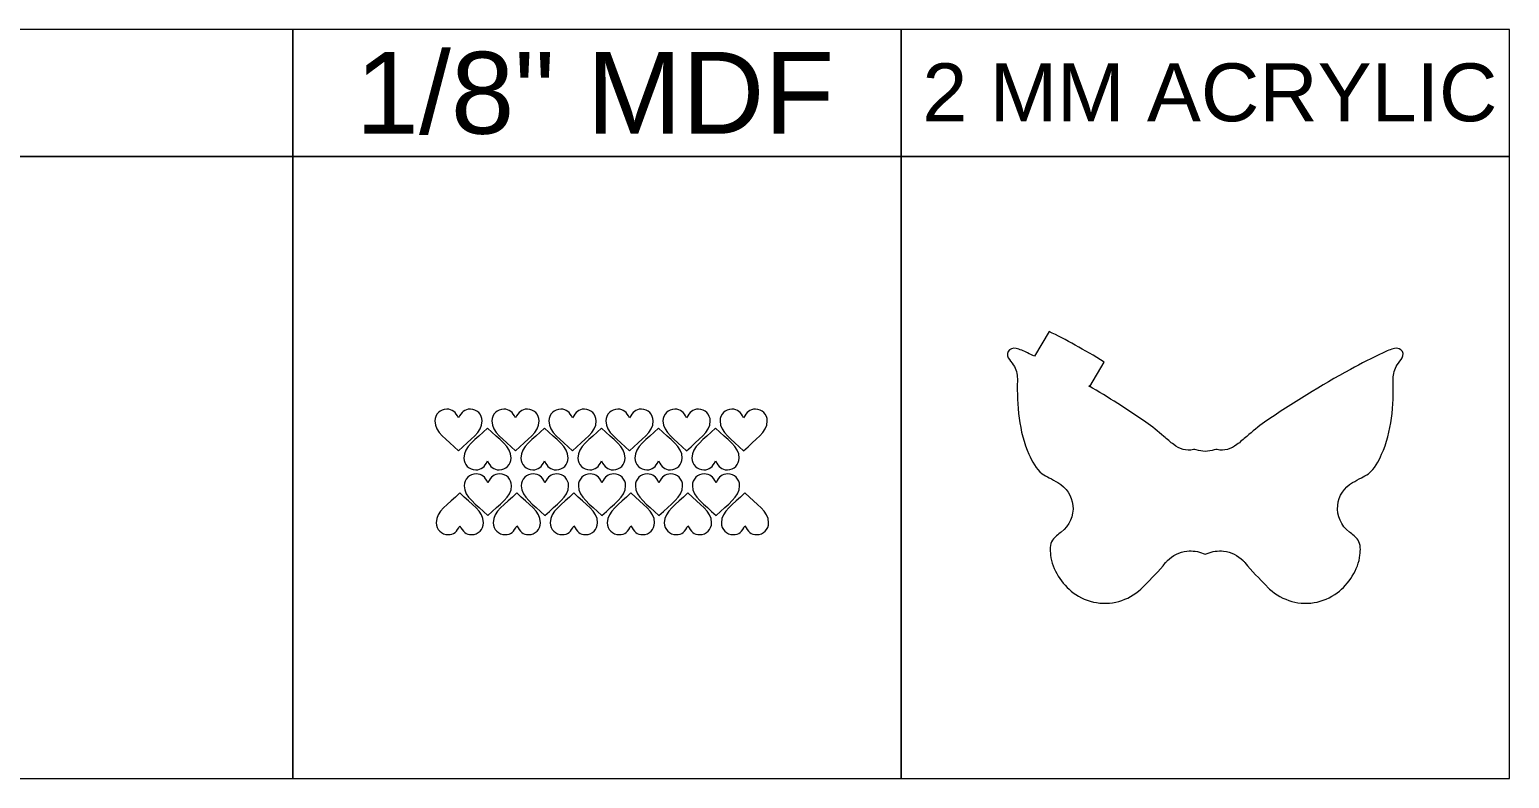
# Model space of a CAD drawing. Header units: millimetres. Extents: x -939 to 939, y -1518 to -1043.
# Drawn here: x 0 to 939, y -1518 to -1043 of the extents above; entities that cross this region are included whole.
import ezdxf

# ---------------------------------------------------------------- set-up
doc = ezdxf.new("R2010")
doc.units = ezdxf.units.MM
doc.header["$MEASUREMENT"] = 0
doc.layers.add('Camada 1', color=7, linetype='Continuous')
doc.styles.add('0', font='arial.ttf', dxfattribs={"height": 1})

msp = doc.modelspace()

# ---------------------------------------------------------------- linework, layer by layer
at = {"layer": 'Camada 1', "color": 142, "lineweight": 20}
for points in [[(-880.2749, -1123.1033), (167.0521, -1123.1033), (167.0521, -1042.6701), (-880.2749, -1042.6701), (-880.2749, -1123.1033)], [(167.0521, -1123.1033), (553.1317, -1123.1033), (553.1317, -1042.6701), (167.0521, -1042.6701), (167.0521, -1123.1033)], [(553.1318, -1123.1033), (939.2116, -1123.1033), (939.2116, -1042.6701), (553.1318, -1042.6701), (553.1318, -1123.1033)], [(-880.2749, -1517.6502), (167.0521, -1517.6502), (167.0521, -1123.1034), (-880.2749, -1123.1034), (-880.2749, -1517.6502)], [(167.0521, -1517.6502), (553.1317, -1517.6502), (553.1317, -1123.1034), (167.0521, -1123.1034), (167.0521, -1517.6502)], [(553.1318, -1517.6502), (939.2116, -1517.6502), (939.2116, -1123.1034), (553.1318, -1123.1034), (553.1318, -1517.6502)]]:
    msp.add_lwpolyline(points, close=True, dxfattribs=at)
at = {"layer": 'Camada 1', "color": 30, "lineweight": 20}
msp.add_open_spline([(707.0991, -1395.7807), (707.0991, -1395.7807), (706.7953, -1396.0946), (706.7953, -1396.0946), (706.7953, -1396.0946), (699.2365, -1404.0703), (688.0129, -1407.8798), (677.1605, -1406.1517), (677.1605, -1406.1517), (671.7935, -1405.2971), (666.7143, -1403.1517), (662.3598, -1399.9001), (662.3598, -1399.9001), (655.1431, -1394.5114), (648.9793, -1385.1066), (647.9671, -1376.0619), (647.9671, -1376.0619), (647.6081, -1372.8535), (647.4123, -1369.3319), (649.2207, -1366.4889), (649.2207, -1366.4889), (650.5379, -1364.4181), (652.8122, -1362.9143), (654.7197, -1361.416), (654.7197, -1361.416), (659.8354, -1357.398), (662.7899, -1351.0486), (662.1311, -1344.5267), (662.1311, -1344.5267), (661.509, -1338.368), (657.9401, -1333.126), (652.6351, -1330.0071), (652.6351, -1330.0071), (650.8137, -1328.9362), (648.964, -1327.974), (647.0922, -1326.999), (647.0922, -1326.999), (645.5636, -1326.2027), (644.0441, -1325.3901), (642.6567, -1324.3603), (642.6567, -1324.3603), (638.6056, -1321.3534), (636.2702, -1316.5724), (634.2353, -1312.0865), (634.2353, -1312.0865), (627.8158, -1297.935), (626.5054, -1280.6117), (626.927, -1265.2377), (626.927, -1265.2377), (627.0104, -1262.1962), (626.4121, -1259.1815), (625.0171, -1256.468), (625.0171, -1256.468), (624.1607, -1254.8024), (622.8752, -1253.492), (621.8096, -1251.9642), (621.8096, -1251.9642), (620.7654, -1250.4671), (620.0785, -1248.6496), (621.0316, -1246.9007), (621.0316, -1246.9007), (622.0548, -1245.023), (624.0787, -1244.5449), (626.0522, -1244.9057), (626.0522, -1244.9057), (628.3514, -1245.3262), (631.1024, -1246.7543), (633.2686, -1247.7229), (633.2686, -1247.7229), (634.7925, -1248.4043), (636.3078, -1249.1061), (637.8153, -1249.8251), (637.8153, -1249.8251), (637.8153, -1249.8251), (647.0555, -1234.1918), (647.0555, -1234.1918), (647.0555, -1234.1918), (657.4776, -1239.1861), (669.2571, -1245.6717), (682.0858, -1253.5372), (682.0858, -1253.5372), (682.0858, -1253.5372), (672.9455, -1269.0014), (672.9455, -1269.0014), (672.9455, -1269.0014), (672.9455, -1269.0014), (672.3587, -1268.6546), (672.3587, -1268.6546), (672.3587, -1268.6546), (684.671, -1275.9228), (696.7607, -1283.6022), (708.5093, -1291.6904), (708.5093, -1291.6904), (712.5624, -1294.4807), (716.1611, -1297.5501), (719.8681, -1300.7628), (719.8681, -1300.7628), (721.9193, -1302.5405), (723.9773, -1304.2964), (726.136, -1305.9441), (726.136, -1305.9441), (729.7991, -1308.74), (734.0913, -1310.1698), (738.66, -1309.037), (738.66, -1309.037), (739.2749, -1308.8845), (739.8435, -1308.9176), (740.4366, -1309.1403), (740.4366, -1309.1403), (742.2805, -1309.8326), (744.2062, -1310.1913), (746.1717, -1310.2633), (746.1717, -1310.2633), (748.1372, -1310.1913), (750.0629, -1309.8326), (751.9068, -1309.1403), (751.9068, -1309.1403), (752.4999, -1308.9176), (753.0685, -1308.8845), (753.6834, -1309.037), (753.6834, -1309.037), (758.2521, -1310.1698), (762.5443, -1308.74), (766.2074, -1305.9441), (766.2074, -1305.9441), (768.3661, -1304.2964), (770.4241, -1302.5405), (772.4753, -1300.7628), (772.4753, -1300.7628), (776.1823, -1297.5501), (779.781, -1294.4807), (783.8341, -1291.6904), (783.8341, -1291.6904), (801.3706, -1279.6176), (819.6663, -1268.4565), (838.3283, -1258.2124), (838.3283, -1258.2124), (845.117, -1254.4859), (852.003, -1250.885), (859.0748, -1247.7229), (859.0748, -1247.7229), (861.241, -1246.7543), (863.992, -1245.3262), (866.2912, -1244.9057), (866.2912, -1244.9057), (868.2647, -1244.5449), (870.2886, -1245.023), (871.3118, -1246.9007), (871.3118, -1246.9007), (872.2649, -1248.6496), (871.578, -1250.4671), (870.5338, -1251.9642), (870.5338, -1251.9642), (869.4682, -1253.492), (868.1827, -1254.8024), (867.3263, -1256.468), (867.3263, -1256.468), (865.9313, -1259.1815), (865.333, -1262.1962), (865.4164, -1265.2377), (865.4164, -1265.2377), (865.838, -1280.6117), (864.5276, -1297.935), (858.1081, -1312.0865), (858.1081, -1312.0865), (856.0732, -1316.5724), (853.7378, -1321.3534), (849.6867, -1324.3603), (849.6867, -1324.3603), (848.2993, -1325.3901), (846.7798, -1326.2027), (845.2512, -1326.999), (845.2512, -1326.999), (843.3794, -1327.974), (841.5297, -1328.9362), (839.7083, -1330.0071), (839.7083, -1330.0071), (834.4033, -1333.126), (830.8344, -1338.368), (830.2123, -1344.5267), (830.2123, -1344.5267), (829.5535, -1351.0486), (832.508, -1357.398), (837.6237, -1361.416), (837.6237, -1361.416), (839.5312, -1362.9143), (841.8055, -1364.4181), (843.1227, -1366.4889), (843.1227, -1366.4889), (844.9311, -1369.3319), (844.7353, -1372.8535), (844.3763, -1376.0619), (844.3763, -1376.0619), (843.3641, -1385.1066), (837.2003, -1394.5114), (829.9836, -1399.9001), (829.9836, -1399.9001), (825.6291, -1403.1517), (820.5499, -1405.2971), (815.1829, -1406.1517), (815.1829, -1406.1517), (804.3305, -1407.8798), (793.1069, -1404.0703), (785.5481, -1396.0946), (785.5481, -1396.0946), (785.5481, -1396.0946), (785.2443, -1395.7807), (785.2443, -1395.7807), (785.2443, -1395.7807), (780.4535, -1390.9403), (775.6842, -1386.0357), (771.3606, -1380.768), (771.3606, -1380.768), (771.003, -1380.3324), (770.6328, -1379.9216), (770.2365, -1379.5209), (770.2365, -1379.5209), (766.885, -1376.1326), (762.548, -1373.9712), (757.7954, -1373.4852), (757.7954, -1373.4852), (754.2063, -1373.1182), (750.7208, -1373.5444), (747.4308, -1375.0657), (747.4308, -1375.0657), (746.6037, -1375.4481), (745.7397, -1375.4481), (744.9126, -1375.0657), (744.9126, -1375.0657), (741.6226, -1373.5444), (738.1371, -1373.1182), (734.548, -1373.4852), (734.548, -1373.4852), (729.7954, -1373.9712), (725.4584, -1376.1326), (722.1069, -1379.5209), (722.1069, -1379.5209), (721.7106, -1379.9216), (721.3404, -1380.3324), (720.9828, -1380.768), (720.9828, -1380.768), (716.6592, -1386.0357), (711.8899, -1390.9403), (707.0991, -1395.7807)], degree=3, knots=[0, 0, 0, 0, 0.01612903, 0.01612903, 0.01612903, 0.01612903, 0.03225806, 0.03225806, 0.03225806, 0.03225806, 0.0483871, 0.0483871, 0.0483871, 0.0483871, 0.06451613, 0.06451613, 0.06451613, 0.06451613, 0.08064516, 0.08064516, 0.08064516, 0.08064516, 0.09677419, 0.09677419, 0.09677419, 0.09677419, 0.11290323, 0.11290323, 0.11290323, 0.11290323, 0.12903226, 0.12903226, 0.12903226, 0.12903226, 0.14516129, 0.14516129, 0.14516129, 0.14516129, 0.16129032, 0.16129032, 0.16129032, 0.16129032, 0.17741935, 0.17741935, 0.17741935, 0.17741935, 0.19354839, 0.19354839, 0.19354839, 0.19354839, 0.20967742, 0.20967742, 0.20967742, 0.20967742, 0.22580645, 0.22580645, 0.22580645, 0.22580645, 0.24193548, 0.24193548, 0.24193548, 0.24193548, 0.25806452, 0.25806452, 0.25806452, 0.25806452, 0.27419355, 0.27419355, 0.27419355, 0.27419355, 0.29032258, 0.29032258, 0.29032258, 0.29032258, 0.30645161, 0.30645161, 0.30645161, 0.30645161, 0.32258065, 0.32258065, 0.32258065, 0.32258065, 0.33870968, 0.33870968, 0.33870968, 0.33870968, 0.35483871, 0.35483871, 0.35483871, 0.35483871, 0.37096774, 0.37096774, 0.37096774, 0.37096774, 0.38709677, 0.38709677, 0.38709677, 0.38709677, 0.40322581, 0.40322581, 0.40322581, 0.40322581, 0.41935484, 0.41935484, 0.41935484, 0.41935484, 0.43548387, 0.43548387, 0.43548387, 0.43548387, 0.4516129, 0.4516129, 0.4516129, 0.4516129, 0.46774194, 0.46774194, 0.46774194, 0.46774194, 0.48387097, 0.48387097, 0.48387097, 0.48387097, 0.5, 0.5, 0.5, 0.5, 0.51612903, 0.51612903, 0.51612903, 0.51612903, 0.53225806, 0.53225806, 0.53225806, 0.53225806, 0.5483871, 0.5483871, 0.5483871, 0.5483871, 0.56451613, 0.56451613, 0.56451613, 0.56451613, 0.58064516, 0.58064516, 0.58064516, 0.58064516, 0.59677419, 0.59677419, 0.59677419, 0.59677419, 0.61290323, 0.61290323, 0.61290323, 0.61290323, 0.62903226, 0.62903226, 0.62903226, 0.62903226, 0.64516129, 0.64516129, 0.64516129, 0.64516129, 0.66129032, 0.66129032, 0.66129032, 0.66129032, 0.67741935, 0.67741935, 0.67741935, 0.67741935, 0.69354839, 0.69354839, 0.69354839, 0.69354839, 0.70967742, 0.70967742, 0.70967742, 0.70967742, 0.72580645, 0.72580645, 0.72580645, 0.72580645, 0.74193548, 0.74193548, 0.74193548, 0.74193548, 0.75806452, 0.75806452, 0.75806452, 0.75806452, 0.77419355, 0.77419355, 0.77419355, 0.77419355, 0.79032258, 0.79032258, 0.79032258, 0.79032258, 0.80645161, 0.80645161, 0.80645161, 0.80645161, 0.82258065, 0.82258065, 0.82258065, 0.82258065, 0.83870968, 0.83870968, 0.83870968, 0.83870968, 0.85483871, 0.85483871, 0.85483871, 0.85483871, 0.87096774, 0.87096774, 0.87096774, 0.87096774, 0.88709677, 0.88709677, 0.88709677, 0.88709677, 0.90322581, 0.90322581, 0.90322581, 0.90322581, 0.91935484, 0.91935484, 0.91935484, 0.91935484, 0.93548387, 0.93548387, 0.93548387, 0.93548387, 0.9516129, 0.9516129, 0.9516129, 0.9516129, 0.96774194, 0.96774194, 0.96774194, 0.96774194, 1, 1, 1, 1], dxfattribs=at)
at = {"layer": 'Camada 1', "color": 250, "lineweight": 20}
for points in [[(272.1737, -1289.031), (274.0486, -1285.281), (275.9236, -1283.406), (279.6737, -1283.406), (279.6737, -1283.406), (283.8137, -1283.406), (287.1737, -1286.766), (287.1737, -1290.906), (287.1737, -1290.906), (287.1737, -1298.406), (279.6737, -1302.3954), (272.1737, -1309.8953), (272.1737, -1309.8953), (264.6736, -1302.3954), (257.1737, -1298.406), (257.1737, -1290.906), (257.1737, -1290.906), (257.1737, -1286.766), (260.5336, -1283.406), (264.6736, -1283.406), (264.6736, -1283.406), (268.4237, -1283.406), (270.2987, -1285.281), (272.1737, -1289.031)], [(308.3688, -1289.031), (310.2437, -1285.281), (312.1187, -1283.406), (315.8688, -1283.406), (315.8688, -1283.406), (320.0088, -1283.406), (323.3687, -1286.766), (323.3687, -1290.906), (323.3687, -1290.906), (323.3687, -1298.406), (315.8688, -1302.3954), (308.3688, -1309.8953), (308.3688, -1309.8953), (300.8687, -1302.3954), (293.3688, -1298.406), (293.3688, -1290.906), (293.3688, -1290.906), (293.3688, -1286.766), (296.7287, -1283.406), (300.8687, -1283.406), (300.8687, -1283.406), (304.6188, -1283.406), (306.4938, -1285.281), (308.3688, -1289.031)], [(344.5638, -1289.031), (346.4388, -1285.281), (348.3138, -1283.406), (352.0639, -1283.406), (352.0639, -1283.406), (356.2039, -1283.406), (359.5638, -1286.766), (359.5638, -1290.906), (359.5638, -1290.906), (359.5638, -1298.406), (352.0639, -1302.3954), (344.5638, -1309.8953), (344.5638, -1309.8953), (337.0638, -1302.3954), (329.5638, -1298.406), (329.5638, -1290.906), (329.5638, -1290.906), (329.5638, -1286.766), (332.9238, -1283.406), (337.0638, -1283.406), (337.0638, -1283.406), (340.8139, -1283.406), (342.6889, -1285.281), (344.5638, -1289.031)], [(380.7589, -1289.031), (382.6339, -1285.281), (384.5089, -1283.406), (388.259, -1283.406), (388.259, -1283.406), (392.399, -1283.406), (395.7589, -1286.766), (395.7589, -1290.906), (395.7589, -1290.906), (395.7589, -1298.406), (388.259, -1302.3954), (380.7589, -1309.8953), (380.7589, -1309.8953), (373.2589, -1302.3954), (365.7589, -1298.406), (365.7589, -1290.906), (365.7589, -1290.906), (365.7589, -1286.766), (369.1189, -1283.406), (373.2589, -1283.406), (373.2589, -1283.406), (377.009, -1283.406), (378.884, -1285.281), (380.7589, -1289.031)], [(416.954, -1289.031), (418.829, -1285.281), (420.704, -1283.406), (424.4541, -1283.406), (424.4541, -1283.406), (428.5941, -1283.406), (431.954, -1286.766), (431.954, -1290.906), (431.954, -1290.906), (431.954, -1298.406), (424.4541, -1302.3954), (416.954, -1309.8953), (416.954, -1309.8953), (409.454, -1302.3954), (401.954, -1298.406), (401.954, -1290.906), (401.954, -1290.906), (401.954, -1286.766), (405.314, -1283.406), (409.454, -1283.406), (409.454, -1283.406), (413.2041, -1283.406), (415.0791, -1285.281), (416.954, -1289.031)], [(453.1491, -1289.031), (455.0241, -1285.281), (456.8991, -1283.406), (460.6492, -1283.406), (460.6492, -1283.406), (464.7892, -1283.406), (468.1491, -1286.766), (468.1491, -1290.906), (468.1491, -1290.906), (468.1491, -1298.406), (460.6492, -1302.3954), (453.1491, -1309.8953), (453.1491, -1309.8953), (445.6491, -1302.3954), (438.1491, -1298.406), (438.1491, -1290.906), (438.1491, -1290.906), (438.1491, -1286.766), (441.5091, -1283.406), (445.6491, -1283.406), (445.6491, -1283.406), (449.3992, -1283.406), (451.2742, -1285.281), (453.1491, -1289.031)], [(290.5647, -1316.3107), (288.6897, -1320.0607), (286.8147, -1321.9356), (283.0646, -1321.9356), (283.0646, -1321.9356), (278.9246, -1321.9356), (275.5647, -1318.5757), (275.5647, -1314.4357), (275.5647, -1314.4357), (275.5647, -1306.9356), (283.0646, -1302.9463), (290.5647, -1295.4463), (290.5647, -1295.4463), (298.0647, -1302.9463), (305.5647, -1306.9356), (305.5647, -1314.4357), (305.5647, -1314.4357), (305.5647, -1318.5757), (302.2047, -1321.9356), (298.0647, -1321.9356), (298.0647, -1321.9356), (294.3146, -1321.9356), (292.4396, -1320.0607), (290.5647, -1316.3107)], [(326.7597, -1316.3107), (324.8848, -1320.0607), (323.0098, -1321.9356), (319.2597, -1321.9356), (319.2597, -1321.9356), (315.1197, -1321.9356), (311.7598, -1318.5757), (311.7598, -1314.4357), (311.7598, -1314.4357), (311.7598, -1306.9356), (319.2597, -1302.9463), (326.7597, -1295.4463), (326.7597, -1295.4463), (334.2598, -1302.9463), (341.7597, -1306.9356), (341.7597, -1314.4357), (341.7597, -1314.4357), (341.7597, -1318.5757), (338.3998, -1321.9356), (334.2598, -1321.9356), (334.2598, -1321.9356), (330.5097, -1321.9356), (328.6347, -1320.0607), (326.7597, -1316.3107)], [(362.9548, -1316.3107), (361.0799, -1320.0607), (359.2049, -1321.9356), (355.4548, -1321.9356), (355.4548, -1321.9356), (351.3148, -1321.9356), (347.9548, -1318.5757), (347.9548, -1314.4357), (347.9548, -1314.4357), (347.9548, -1306.9356), (355.4548, -1302.9463), (362.9548, -1295.4463), (362.9548, -1295.4463), (370.4549, -1302.9463), (377.9548, -1306.9356), (377.9548, -1314.4357), (377.9548, -1314.4357), (377.9548, -1318.5757), (374.5949, -1321.9356), (370.4549, -1321.9356), (370.4549, -1321.9356), (366.7048, -1321.9356), (364.8298, -1320.0607), (362.9548, -1316.3107)], [(399.1499, -1316.3107), (397.275, -1320.0607), (395.4, -1321.9356), (391.6499, -1321.9356), (391.6499, -1321.9356), (387.5099, -1321.9356), (384.1499, -1318.5757), (384.1499, -1314.4357), (384.1499, -1314.4357), (384.1499, -1306.9356), (391.6499, -1302.9463), (399.1499, -1295.4463), (399.1499, -1295.4463), (406.65, -1302.9463), (414.1499, -1306.9356), (414.1499, -1314.4357), (414.1499, -1314.4357), (414.1499, -1318.5757), (410.79, -1321.9356), (406.65, -1321.9356), (406.65, -1321.9356), (402.8999, -1321.9356), (401.0249, -1320.0607), (399.1499, -1316.3107)], [(435.345, -1316.3107), (433.4701, -1320.0607), (431.5951, -1321.9356), (427.845, -1321.9356), (427.845, -1321.9356), (423.705, -1321.9356), (420.345, -1318.5757), (420.345, -1314.4357), (420.345, -1314.4357), (420.345, -1306.9356), (427.845, -1302.9463), (435.345, -1295.4463), (435.345, -1295.4463), (442.8451, -1302.9463), (450.345, -1306.9356), (450.345, -1314.4357), (450.345, -1314.4357), (450.345, -1318.5757), (446.9851, -1321.9356), (442.8451, -1321.9356), (442.8451, -1321.9356), (439.095, -1321.9356), (437.22, -1320.0607), (435.345, -1316.3107)], [(290.8336, -1330.1022), (292.7085, -1326.3522), (294.5835, -1324.4772), (298.3336, -1324.4772), (298.3336, -1324.4772), (302.4736, -1324.4772), (305.8336, -1327.8372), (305.8336, -1331.9772), (305.8336, -1331.9772), (305.8336, -1339.4772), (298.3336, -1343.4666), (290.8336, -1350.9665), (290.8336, -1350.9665), (283.3335, -1343.4666), (275.8336, -1339.4772), (275.8336, -1331.9772), (275.8336, -1331.9772), (275.8336, -1327.8372), (279.1935, -1324.4772), (283.3335, -1324.4772), (283.3335, -1324.4772), (287.0836, -1324.4772), (288.9586, -1326.3522), (290.8336, -1330.1022)], [(327.0286, -1330.1022), (328.9036, -1326.3522), (330.7786, -1324.4772), (334.5287, -1324.4772), (334.5287, -1324.4772), (338.6687, -1324.4772), (342.0286, -1327.8372), (342.0286, -1331.9772), (342.0286, -1331.9772), (342.0286, -1339.4772), (334.5287, -1343.4666), (327.0286, -1350.9665), (327.0286, -1350.9665), (319.5286, -1343.4666), (312.0287, -1339.4772), (312.0287, -1331.9772), (312.0287, -1331.9772), (312.0287, -1327.8372), (315.3886, -1324.4772), (319.5286, -1324.4772), (319.5286, -1324.4772), (323.2787, -1324.4772), (325.1537, -1326.3522), (327.0286, -1330.1022)], [(363.2237, -1330.1022), (365.0987, -1326.3522), (366.9737, -1324.4772), (370.7238, -1324.4772), (370.7238, -1324.4772), (374.8638, -1324.4772), (378.2237, -1327.8372), (378.2237, -1331.9772), (378.2237, -1331.9772), (378.2237, -1339.4772), (370.7238, -1343.4666), (363.2237, -1350.9665), (363.2237, -1350.9665), (355.7237, -1343.4666), (348.2237, -1339.4772), (348.2237, -1331.9772), (348.2237, -1331.9772), (348.2237, -1327.8372), (351.5837, -1324.4772), (355.7237, -1324.4772), (355.7237, -1324.4772), (359.4738, -1324.4772), (361.3488, -1326.3522), (363.2237, -1330.1022)], [(399.4188, -1330.1022), (401.2938, -1326.3522), (403.1688, -1324.4772), (406.9189, -1324.4772), (406.9189, -1324.4772), (411.0589, -1324.4772), (414.4188, -1327.8372), (414.4188, -1331.9772), (414.4188, -1331.9772), (414.4188, -1339.4772), (406.9189, -1343.4666), (399.4188, -1350.9665), (399.4188, -1350.9665), (391.9188, -1343.4666), (384.4188, -1339.4772), (384.4188, -1331.9772), (384.4188, -1331.9772), (384.4188, -1327.8372), (387.7788, -1324.4772), (391.9188, -1324.4772), (391.9188, -1324.4772), (395.6689, -1324.4772), (397.5439, -1326.3522), (399.4188, -1330.1022)], [(435.6139, -1330.1022), (437.4889, -1326.3522), (439.3639, -1324.4772), (443.114, -1324.4772), (443.114, -1324.4772), (447.254, -1324.4772), (450.6139, -1327.8372), (450.6139, -1331.9772), (450.6139, -1331.9772), (450.6139, -1339.4772), (443.114, -1343.4666), (435.6139, -1350.9665), (435.6139, -1350.9665), (428.1139, -1343.4666), (420.6139, -1339.4772), (420.6139, -1331.9772), (420.6139, -1331.9772), (420.6139, -1327.8372), (423.9739, -1324.4772), (428.1139, -1324.4772), (428.1139, -1324.4772), (431.864, -1324.4772), (433.739, -1326.3522), (435.6139, -1330.1022)], [(273.0295, -1357.3819), (271.1545, -1361.1319), (269.2795, -1363.0068), (265.5294, -1363.0068), (265.5294, -1363.0068), (261.3894, -1363.0068), (258.0295, -1359.6469), (258.0295, -1355.5069), (258.0295, -1355.5069), (258.0295, -1348.0068), (265.5294, -1344.0175), (273.0295, -1336.5175), (273.0295, -1336.5175), (280.5295, -1344.0175), (288.0295, -1348.0068), (288.0295, -1355.5069), (288.0295, -1355.5069), (288.0295, -1359.6469), (284.6695, -1363.0068), (280.5295, -1363.0068), (280.5295, -1363.0068), (276.7794, -1363.0068), (274.9044, -1361.1319), (273.0295, -1357.3819)], [(309.2246, -1357.3819), (307.3496, -1361.1319), (305.4746, -1363.0068), (301.7245, -1363.0068), (301.7245, -1363.0068), (297.5845, -1363.0068), (294.2246, -1359.6469), (294.2246, -1355.5069), (294.2246, -1355.5069), (294.2246, -1348.0068), (301.7245, -1344.0175), (309.2246, -1336.5175), (309.2246, -1336.5175), (316.7246, -1344.0175), (324.2245, -1348.0068), (324.2245, -1355.5069), (324.2245, -1355.5069), (324.2245, -1359.6469), (320.8646, -1363.0068), (316.7246, -1363.0068), (316.7246, -1363.0068), (312.9745, -1363.0068), (311.0995, -1361.1319), (309.2246, -1357.3819)], [(345.4196, -1357.3819), (343.5447, -1361.1319), (341.6697, -1363.0068), (337.9196, -1363.0068), (337.9196, -1363.0068), (333.7796, -1363.0068), (330.4196, -1359.6469), (330.4196, -1355.5069), (330.4196, -1355.5069), (330.4196, -1348.0068), (337.9196, -1344.0175), (345.4196, -1336.5175), (345.4196, -1336.5175), (352.9197, -1344.0175), (360.4196, -1348.0068), (360.4196, -1355.5069), (360.4196, -1355.5069), (360.4196, -1359.6469), (357.0597, -1363.0068), (352.9197, -1363.0068), (352.9197, -1363.0068), (349.1696, -1363.0068), (347.2946, -1361.1319), (345.4196, -1357.3819)], [(381.6147, -1357.3819), (379.7398, -1361.1319), (377.8648, -1363.0068), (374.1147, -1363.0068), (374.1147, -1363.0068), (369.9747, -1363.0068), (366.6147, -1359.6469), (366.6147, -1355.5069), (366.6147, -1355.5069), (366.6147, -1348.0068), (374.1147, -1344.0175), (381.6147, -1336.5175), (381.6147, -1336.5175), (389.1148, -1344.0175), (396.6147, -1348.0068), (396.6147, -1355.5069), (396.6147, -1355.5069), (396.6147, -1359.6469), (393.2548, -1363.0068), (389.1148, -1363.0068), (389.1148, -1363.0068), (385.3647, -1363.0068), (383.4897, -1361.1319), (381.6147, -1357.3819)], [(417.8098, -1357.3819), (415.9349, -1361.1319), (414.0599, -1363.0068), (410.3098, -1363.0068), (410.3098, -1363.0068), (406.1698, -1363.0068), (402.8098, -1359.6469), (402.8098, -1355.5069), (402.8098, -1355.5069), (402.8098, -1348.0068), (410.3098, -1344.0175), (417.8098, -1336.5175), (417.8098, -1336.5175), (425.3099, -1344.0175), (432.8098, -1348.0068), (432.8098, -1355.5069), (432.8098, -1355.5069), (432.8098, -1359.6469), (429.4499, -1363.0068), (425.3099, -1363.0068), (425.3099, -1363.0068), (421.5598, -1363.0068), (419.6848, -1361.1319), (417.8098, -1357.3819)], [(454.0049, -1357.3819), (452.13, -1361.1319), (450.255, -1363.0068), (446.5049, -1363.0068), (446.5049, -1363.0068), (442.3649, -1363.0068), (439.0049, -1359.6469), (439.0049, -1355.5069), (439.0049, -1355.5069), (439.0049, -1348.0068), (446.5049, -1344.0175), (454.0049, -1336.5175), (454.0049, -1336.5175), (461.505, -1344.0175), (469.0049, -1348.0068), (469.0049, -1355.5069), (469.0049, -1355.5069), (469.0049, -1359.6469), (465.645, -1363.0068), (461.505, -1363.0068), (461.505, -1363.0068), (457.7549, -1363.0068), (455.8799, -1361.1319), (454.0049, -1357.3819)]]:
    msp.add_open_spline(points, degree=3, knots=[0, 0, 0, 0, 0.14285714, 0.14285714, 0.14285714, 0.14285714, 0.28571429, 0.28571429, 0.28571429, 0.28571429, 0.42857143, 0.42857143, 0.42857143, 0.42857143, 0.57142857, 0.57142857, 0.57142857, 0.57142857, 0.71428571, 0.71428571, 0.71428571, 0.71428571, 1, 1, 1, 1], dxfattribs=at)

# ---------------------------------------------------------------- texts
at = {"layer": 'Camada 1', "color": 142, "style": '0', "width": 1}
for s, height, p in [('1/8" MDF', 51.93029, (206.7835, -1108.7076)), ('2 MM ACRYLIC', 36.738576, (566.5956, -1100.8293))]:
    msp.add_text(s, height=height, dxfattribs=at).set_placement(p)

doc.saveas('drawing.dxf')
